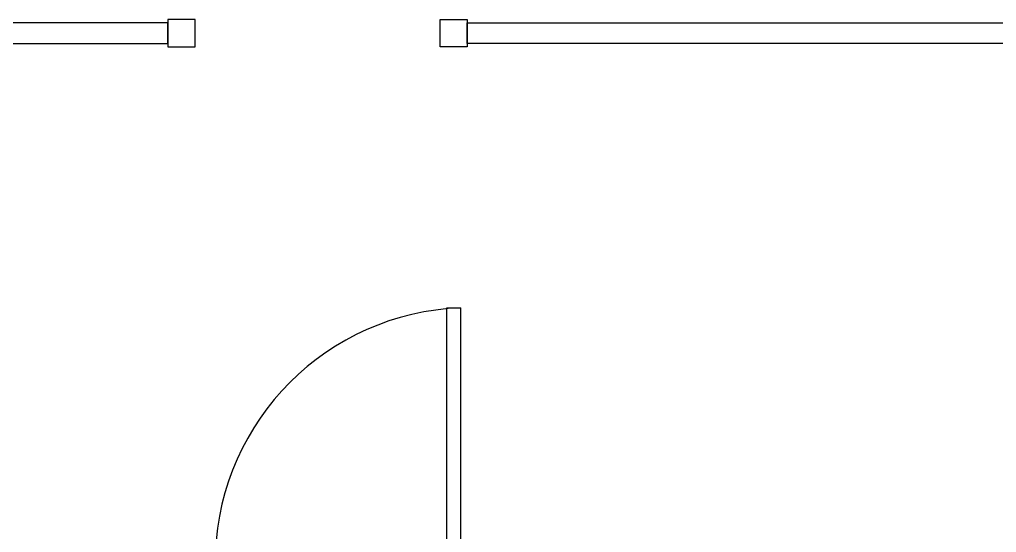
# Model space of a CAD drawing. Header units: inches. Extents: x -233729 to 737493, y -275239 to 196021.
# Drawn here: x 372000 to 375646, y -217972 to -216057 of the extents above; entities that cross this region are included whole.
import ezdxf

# ---------------------------------------------------------------- set-up
doc = ezdxf.new("R2010")
doc.units = ezdxf.units.IN
doc.header["$MEASUREMENT"] = 0
for name, color, linetype in [('_FL_FAC_OFFICES', 252, 'Continuous'), ('_FL_FAC_SAFETY', 2, 'Continuous'), ('_FL_FAC_WALLS', 252, 'Continuous')]:
    doc.layers.add(name, color=color, linetype=linetype)

# ---------------------------------------------------------------- blocks, each defined once
blk = doc.blocks.new('*U163')
at = {"color": 0}
for points in [[(1215.5, 895.8), (1164.7, 895.8), (1164.7, 946.6), (1317.1, 946.6), (1317.1, 895.8), (1279, 895.8), (1279, 879.9), (1215.5, 879.9)], [(1164.7, 895.8), (1164.7, 845), (250.3, 845), (250.3, 895.8)], [(1215.5, -18.6), (1164.7, -18.6), (1164.7, -69.4), (1317.1, -69.4), (1317.1, -18.6), (1279, -18.6), (1279, -2.7), (1215.5, -2.7)]]:
    blk.add_lwpolyline(points, close=True, dxfattribs=at)
blk.add_arc((1201.1, 932.2), 951.5, 182.1901, 267.8099, dxfattribs=at)
blk = doc.blocks.new('Safety Rail_Logistics')
at = {"color": 0}
for points in [[(12141.2, -101.6), (12242.8, -101.6), (12242.8, 0), (12141.2, 0)], [(13258.8, -101.6), (13157.2, -101.6), (13157.2, 0), (13258.8, 0)], [(9804.4, -12.7), (9804.4, -88.9), (12141.2, -88.9), (12141.2, -12.7)], [(15595.6, -12.7), (15595.6, -88.9), (13258.8, -88.9), (13258.8, -12.7)]]:
    blk.add_lwpolyline(points, close=True, dxfattribs=at)
blk = doc.blocks.new('FL_Building')
at = {"layer": '_FL_FAC_OFFICES', "color": 0, "rotation": 270}
blk.add_blockref('*U163', (2259649.5, -301162.6), dxfattribs=at)
at = {"layer": '_FL_FAC_SAFETY'}
blk.add_blockref('Safety Rail_Logistics', (2247311.9, -300336.6), dxfattribs=at)
blk = doc.blocks.new('A$C667968a6')
at = {"layer": '_FL_FAC_WALLS', "linetype": 'Continuous', "lineweight": -3}
blk.add_blockref('FL_Building', (-2249813.7, 156686.2), dxfattribs=at)

msp = doc.modelspace()

# ---------------------------------------------------------------- block references
msp.add_blockref('A$C667968a6', (362913.6874, -72406.61113, -162219.4368))

doc.saveas('drawing.dxf')
